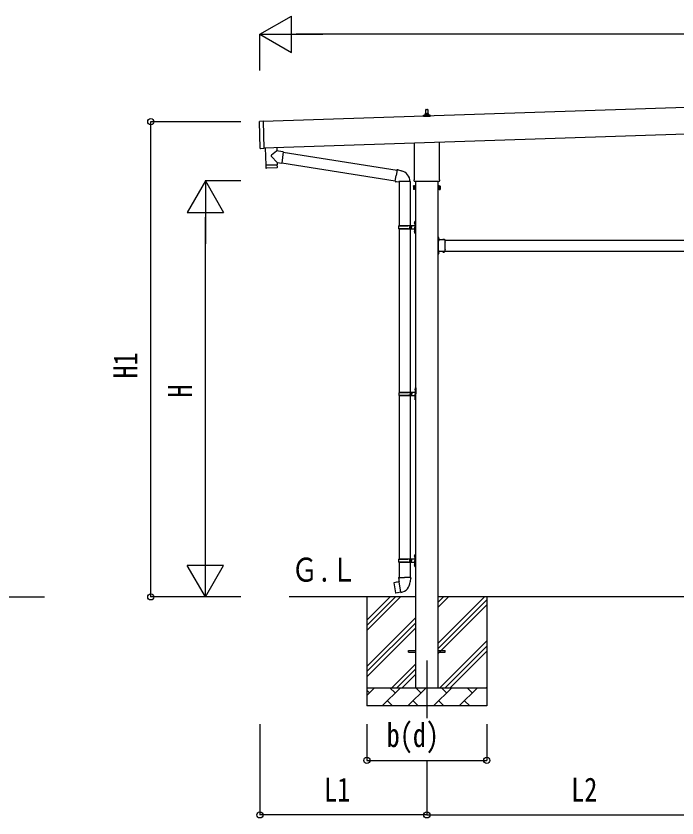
# Model space of a CAD drawing. Units: millimetres, scale not verified. Extents: x -16820 to 16820, y -11880 to 11880.
# Drawn here: x -5205 to -1569, y -2874 to 1540 of the extents above; entities that cross this region are included whole.
import ezdxf
from ezdxf.enums import TextEntityAlignment as Align

# ---------------------------------------------------------------- set-up
doc = ezdxf.new("R2010")
doc.units = ezdxf.units.MM
doc.header["$LTSCALE"] = 50
for name, color, linetype in [('0-3_YKK_12', 2, 'Continuous'), ('0-4_YKK_13', 4, 'Continuous'), ('0-5_YKK_A1', 4, 'Continuous'), ('0-6_YKK_D', 6, 'Continuous')]:
    doc.layers.add(name, color=color, linetype=linetype)
doc.styles.add('ＭＳ ゴシック', font='')
doc.styles.get('ＭＳ ゴシック').set_extended_font_data('MS Gothic')

msp = doc.modelspace()

# ---------------------------------------------------------------- linework, layer by layer
at = {"layer": '0-3_YKK_12'}
msp.add_line((-2944.92, -2007), (-2944.92, -2324.47), dxfattribs=at)
at = {"layer": '0-4_YKK_13'}
for p, q in [((-2950.92, 1002.26), (-2950.19, 1025.79)), ((-2949.19, 1026.76), (-2940.65, 1026.76)), ((-2939.65, 1025.79), (-2938.92, 1002.26)), ((-2963.17, 986.76), (-2963.17, 994.47)), ((-2926.67, 986.76), (-2963.17, 986.76)), ((-2962.79, 995.26), (-2927.05, 995.26)), ((-2962.41, 995.45), (-2955.69, 997.08)), ((-2955.3, 997.26), (-2934.54, 997.26)), ((-2954.92, 998.05), (-2954.92, 1002.26)), ((-2953.92, 1002.26), (-2935.92, 1002.26)), ((-2934.92, 998.05), (-2934.92, 1002.26)), ((-2927.44, 995.45), (-2934.16, 997.08)), ((-2926.67, 986.76), (-2926.67, 994.47)), ((-3861.13, 811.3), (-3866.06, 959.22)), ((-3846.1, 960.88), (-3865.09, 960.25)), ((-3013.22, 642.77), (-3013.22, 842.14)), ((-2876.62, 846.7), (-2876.62, 642.77)), ((-3770.64, 816.9), (-3770.03, 798.71)), ((-3767.87, 734.07), (-3799.37, 766.58)), ((-3734.43, 793.65), (-3743.39, 730.59)), ((-3734.69, 791.83), (-3108.79, 692.17)), ((-3831.41, 718.93), (-3830.74, 705.89)), ((-3826.94, 720.08), (-3826.89, 719.08)), ((-3771.97, 721.91), (-3771.96, 720.91)), ((-3767.87, 734.07), (-3743.39, 730.59)), ((-3767.87, 734.07), (-3767.47, 722.06)), ((-3743.13, 732.42), (-3119.21, 633.08)), ((-3770.13, 704.96), (-3827.64, 703.04)), ((-3119.53, 631.26), (-3114, 662.63)), ((-3108.47, 693.99), (-3114, 662.63)), ((-3108.47, 693.99), (-3107.33, 695.97)), ((-3107.33, 695.97), (-3103.76, 695.35)), ((-3103.76, 695.35), (-3103.35, 693)), ((-3088.83, 690.17), (-3087.15, 688.55)), ((-3087.15, 688.55), (-3085.03, 688.1)), ((-3119.53, 631.26), (-3119.13, 629.01)), ((-3119.53, 631.26), (-3114.38, 630.44)), ((-3119.13, 629.01), (-3115.57, 628.38)), ((-3115.57, 628.38), (-3114.38, 630.44)), ((-3114.38, 630.44), (-3099.77, 628.13)), ((-3099.77, 628.13), (-3097.57, 629.11)), ((-3037.27, 628.72), (-3098.46, 628.72)), ((-3097.42, 628.72), (-3097.42, 387)), ((-3037.42, 628.72), (-3037.42, 387)), ((-3014.92, 634), (-3014.92, 639.5)), ((-2876.98, 630.5), (-3012.86, 630.5)), ((-2874.92, 639.5), (-2874.92, 634)), ((-3018.92, 604.5), (-3018.16, 605.81)), ((-3018.92, 604.5), (-3018.92, 587.5)), ((-3018.92, 587.5), (-3018.16, 586.19)), ((-3011.92, 600.91), (-3018.16, 600.91)), ((-3011.92, 591.09), (-3018.16, 591.09)), ((-3011.92, 586.19), (-3018.16, 586.19)), ((-3009.42, 586.8), (-3011.92, 586.8)), ((-2880.42, 586.8), (-2877.92, 586.8)), ((-2877.92, 600.91), (-2871.68, 600.91)), ((-2877.92, 591.09), (-2871.68, 591.09)), ((-2877.92, 586.19), (-2871.68, 586.19)), ((-2870.92, 604.5), (-2871.68, 605.81)), ((-2870.92, 587.5), (-2871.68, 586.19)), ((-2870.92, 604.5), (-2870.92, 587.5)), ((-3013.72, 404.15), (-3011.68, 403.15)), ((-3012.45, 406.15), (-3011.82, 406.15)), ((-3012.45, 406.15), (-3012.45, 397.85)), ((-3012.45, 397.85), (-3011.82, 397.85)), ((-3011.82, 406.15), (-3011.82, 397.85)), ((-3011.82, 406.15), (-3011.42, 405.75)), ((-3011.82, 397.85), (-3011.42, 398.25)), ((-3011.68, 403.15), (-3011.07, 402)), ((-3011.42, 410), (-3008.42, 411.5)), ((-3011.42, 410), (-3011.42, 378)), ((-3011.42, 405.75), (-3011.42, 398.25)), ((-3008.42, 411.5), (-3008.42, 378)), ((-3008.42, 411.5), (-3007.42, 411.5)), ((-3007.42, 411.5), (-3007.42, 378)), ((-3100.42, 385), (-3050.09, 385)), ((-3100.42, 371), (-3050.09, 371)), ((-3099.42, 387), (-3013.42, 387)), ((-3099.42, 387), (-3099.42, 385)), ((-3099.42, 369), (-3099.42, 371)), ((-3099.42, 369), (-3013.42, 369)), ((-3097.42, 369), (-3097.42, -530.5)), ((-3040.42, 387), (-3040.42, 382.5)), ((-3040.42, 382.5), (-3038.42, 382.5)), ((-3040.42, 369), (-3040.42, 373.5)), ((-3040.42, 373.5), (-3038.42, 373.5)), ((-3038.42, 382.5), (-3038.42, 378)), ((-3038.42, 373.5), (-3038.42, 378)), ((-3037.42, 369), (-3037.42, -530.5)), ((-3032.42, 387), (-3032.42, 378)), ((-3032.42, 382.5), (-3029.42, 382.5)), ((-3032.42, 369), (-3032.42, 378)), ((-3032.42, 373.5), (-3029.42, 373.5)), ((-3029.42, 382.5), (-3029.42, 378)), ((-3029.42, 373.5), (-3029.42, 378)), ((-3013.72, 356.15), (-3011.68, 355.15)), ((-3012.45, 358.15), (-3011.82, 358.15)), ((-3012.45, 358.15), (-3012.45, 349.85)), ((-3011.82, 358.15), (-3011.82, 349.85)), ((-3011.82, 358.15), (-3011.42, 357.75)), ((-3011.68, 355.15), (-3011.07, 354)), ((-3011.42, 346), (-3011.42, 378)), ((-3011.42, 357.75), (-3011.42, 350.25)), ((-3008.42, 344.5), (-3008.42, 378)), ((-3007.42, 344.5), (-3007.42, 378)), ((-3012.45, 349.85), (-3011.82, 349.85)), ((-3011.82, 349.85), (-3011.42, 350.25)), ((-3011.42, 346), (-3008.42, 344.5)), ((-3008.42, 344.5), (-3007.42, 344.5)), ((-2880.82, 323.5), (-2882.42, 323.5)), ((-2882.42, 319), (-2880.82, 319)), ((-2880.82, 318), (-2882.42, 318)), ((-2876.72, 316), (-2882.42, 316)), ((-2880.82, 314), (-2882.42, 314)), ((-2882.42, 313), (-2880.82, 313)), ((-2880.82, 306.54), (-2880.82, 323.5)), ((-2880.82, 320.03), (-2880.82, 311.96)), ((-2880.82, 317.13), (-2878.16, 318.45)), ((-2880.82, 314.87), (-2878.16, 313.55)), ((-2879.96, 320.73), (-2880.12, 320.73)), ((-2879.96, 311.26), (-2880.12, 311.26)), ((-2853.55, 308.1), (-2854.87, 310.76)), ((-2851.3, 308.1), (-2849.97, 310.76)), ((-2844.42, 308.1), (-2880.82, 308.1)), ((-2880.42, 306.5), (-2877.42, 306.5)), ((-2880.42, 297.71), (-2880.42, 304.5)), ((-2880.42, 255.71), (-2880.42, 296.29)), ((-2857.16, 308.96), (-2857.16, 308.8)), ((-2848.39, 308.1), (-2856.46, 308.1)), ((-2847.69, 308.96), (-2847.69, 308.8)), ((-2844.42, 297.71), (-2844.42, 308.1)), ((-2844.42, 255.71), (-2844.42, 296.29)), ((-2880.82, 238), (-2882.42, 238)), ((-2880.82, 234), (-2882.42, 234)), ((-2880.82, 228.5), (-2882.42, 228.5)), ((-2880.82, 228.5), (-2880.82, 245.46)), ((-2844.42, 243.9), (-2880.82, 243.9)), ((-2880.82, 240.03), (-2880.82, 231.96)), ((-2880.82, 237.13), (-2878.16, 238.45)), ((-2880.82, 234.87), (-2878.16, 233.55)), ((-2880.42, 247.5), (-2880.42, 254.29)), ((-2877.42, 245.5), (-2880.42, 245.5)), ((-2879.96, 240.73), (-2880.12, 240.73)), ((-2879.96, 231.26), (-2880.12, 231.26)), ((-2857.16, 243.04), (-2857.16, 243.2)), ((-2848.39, 243.9), (-2856.46, 243.9)), ((-2853.55, 243.9), (-2854.87, 241.24)), ((-2851.3, 243.9), (-2849.97, 241.24)), ((-2847.69, 243.04), (-2847.69, 243.2)), ((-2844.42, 243.9), (-2844.42, 254.29)), ((-3011.22, -513.35), (-3009.18, -514.35)), ((-3009.95, -511.35), (-3009.32, -511.35)), ((-3009.95, -511.35), (-3009.95, -519.65)), ((-3009.95, -519.65), (-3009.32, -519.65)), ((-3009.32, -511.35), (-3009.32, -519.65)), ((-3009.32, -511.35), (-3008.92, -511.75)), ((-3009.32, -519.65), (-3008.92, -519.25)), ((-3009.18, -514.35), (-3008.57, -515.5)), ((-3008.92, -507.5), (-3005.92, -506)), ((-3008.92, -507.5), (-3008.92, -539.5)), ((-3008.92, -511.75), (-3008.92, -519.25)), ((-3005.92, -506), (-3005.92, -539.5)), ((-3005.92, -506), (-3004.92, -506)), ((-3004.92, -506), (-3004.92, -539.5)), ((-3097.92, -532.5), (-3047.59, -532.5)), ((-3097.92, -546.5), (-3047.59, -546.5)), ((-3097.42, -548.49), (-3097.42, -1448)), ((-3096.92, -530.5), (-3010.92, -530.5)), ((-3096.92, -530.5), (-3096.92, -532.5)), ((-3096.92, -548.5), (-3096.92, -546.5)), ((-3096.92, -548.5), (-3010.92, -548.5)), ((-3037.92, -530.5), (-3037.92, -535)), ((-3037.92, -535), (-3035.92, -535)), ((-3037.92, -548.5), (-3037.92, -544)), ((-3037.92, -544), (-3035.92, -544)), ((-3037.42, -548.49), (-3037.42, -1448)), ((-3035.92, -535), (-3035.92, -539.5)), ((-3035.92, -544), (-3035.92, -539.5)), ((-3029.92, -530.5), (-3029.92, -539.5)), ((-3029.92, -535), (-3026.92, -535)), ((-3029.92, -548.5), (-3029.92, -539.5)), ((-3029.92, -544), (-3026.92, -544)), ((-3026.92, -535), (-3026.92, -539.5)), ((-3026.92, -544), (-3026.92, -539.5)), ((-3011.22, -561.35), (-3009.18, -562.35)), ((-3009.95, -559.35), (-3009.32, -559.35)), ((-3009.95, -559.35), (-3009.95, -567.65)), ((-3009.95, -567.65), (-3009.32, -567.65)), ((-3009.32, -559.35), (-3009.32, -567.65)), ((-3009.32, -559.35), (-3008.92, -559.75)), ((-3009.32, -567.65), (-3008.92, -567.25)), ((-3009.18, -562.35), (-3008.57, -563.5)), ((-3008.92, -571.5), (-3008.92, -539.5)), ((-3008.92, -559.75), (-3008.92, -567.25)), ((-3008.92, -571.5), (-3005.92, -573)), ((-3005.92, -573), (-3005.92, -539.5)), ((-3005.92, -573), (-3004.92, -573)), ((-3004.92, -573), (-3004.92, -539.5)), ((-3100.42, -1450), (-3050.09, -1450)), ((-3099.42, -1448), (-3013.42, -1448)), ((-3099.42, -1448), (-3099.42, -1450)), ((-3040.42, -1448), (-3040.42, -1452.5)), ((-3040.42, -1452.5), (-3038.42, -1452.5)), ((-3038.42, -1452.5), (-3038.42, -1457)), ((-3032.42, -1448), (-3032.42, -1457)), ((-3032.42, -1452.5), (-3029.42, -1452.5)), ((-3029.42, -1452.5), (-3029.42, -1457)), ((-3013.72, -1430.85), (-3011.68, -1431.85)), ((-3012.45, -1428.85), (-3011.82, -1428.85)), ((-3012.45, -1428.85), (-3012.45, -1437.15)), ((-3012.45, -1437.15), (-3011.82, -1437.15)), ((-3011.82, -1428.85), (-3011.82, -1437.15)), ((-3011.82, -1428.85), (-3011.42, -1429.25)), ((-3011.82, -1437.15), (-3011.42, -1436.75)), ((-3011.68, -1431.85), (-3011.07, -1433)), ((-3011.42, -1425), (-3008.42, -1423.5)), ((-3011.42, -1425), (-3011.42, -1457)), ((-3011.42, -1429.25), (-3011.42, -1436.75)), ((-3008.42, -1423.5), (-3008.42, -1457)), ((-3008.42, -1423.5), (-3007.42, -1423.5)), ((-3007.42, -1423.5), (-3007.42, -1457)), ((-3100.42, -1464), (-3050.09, -1464)), ((-3099.42, -1466), (-3099.42, -1464)), ((-3099.42, -1466), (-3013.42, -1466)), ((-3097.42, -1466), (-3097.42, -1550.93)), ((-3040.42, -1466), (-3040.42, -1461.5)), ((-3040.42, -1461.5), (-3038.42, -1461.5)), ((-3038.42, -1461.5), (-3038.42, -1457)), ((-3037.42, -1466), (-3037.42, -1550.93)), ((-3032.42, -1466), (-3032.42, -1457)), ((-3032.42, -1461.5), (-3029.42, -1461.5)), ((-3029.42, -1461.5), (-3029.42, -1457)), ((-3013.72, -1478.85), (-3011.68, -1479.85)), ((-3012.45, -1476.85), (-3011.82, -1476.85)), ((-3012.45, -1476.85), (-3012.45, -1485.15)), ((-3012.45, -1485.15), (-3011.82, -1485.15)), ((-3011.82, -1476.85), (-3011.82, -1485.15)), ((-3011.82, -1476.85), (-3011.42, -1477.25)), ((-3011.82, -1485.15), (-3011.42, -1484.75)), ((-3011.68, -1479.85), (-3011.07, -1481)), ((-3011.42, -1489), (-3011.42, -1457)), ((-3011.42, -1477.25), (-3011.42, -1484.75)), ((-3011.42, -1489), (-3008.42, -1490.5)), ((-3008.42, -1490.5), (-3008.42, -1457)), ((-3008.42, -1490.5), (-3007.42, -1490.5)), ((-3007.42, -1490.5), (-3007.42, -1457)), ((-3125.88, -1579.38), (-3126.69, -1580.55)), ((-3126.69, -1580.55), (-3117.07, -1635.11)), ((-3098.01, -1574.13), (-3125.88, -1579.38)), ((-3113.14, -1576.78), (-3113.35, -1577.02)), ((-3099.27, -1550.93), (-3101.42, -1551.71)), ((-3101.42, -1551.71), (-3101.42, -1555.33)), ((-3101.42, -1555.33), (-3099.18, -1556.14)), ((-3099.27, -1550.93), (-3067.42, -1550.93)), ((-3099.27, -1550.93), (-3099.18, -1556.14)), ((-3099.18, -1556.14), (-3098.92, -1570.93)), ((-3098.92, -1570.93), (-3097.57, -1572.93)), ((-3087.66, -1631.42), (-3097.79, -1573.95)), ((-3097.77, -1573.13), (-3097.77, -1573.83)), ((-3097.57, -1572.93), (-3097.6, -1572.93)), ((-3035.57, -1550.93), (-3067.42, -1550.93)), ((-3037.23, -1572.87), (-3037.31, -1575.03)), ((-3035.92, -1570.93), (-3037.23, -1572.87)), ((-3033.42, -1555.33), (-3035.66, -1556.14)), ((-3035.57, -1550.93), (-3033.42, -1551.71)), ((-3033.42, -1551.71), (-3033.42, -1555.33)), ((-3087.35, -1632.19), (-3087.6, -1631.52)), ((-3103.05, -1634.02), (-3103.33, -1633.86)), ((-3044.92, -1952.5), (-3007.42, -1952.5)), ((-3044.92, -1961.5), (-3044.92, -1952.5)), ((-3044.92, -1952.5), (-3007.42, -1952.5)), ((-3044.92, -1961.5), (-3044.92, -1952.5)), ((-3044.92, -1961.5), (-3007.42, -1961.5)), ((-3044.92, -1961.5), (-3007.42, -1961.5)), ((-2882.42, -1952.5), (-2844.92, -1952.5)), ((-2882.42, -1952.5), (-2844.92, -1952.5)), ((-2882.42, -1961.5), (-2844.92, -1961.5)), ((-2882.42, -1961.5), (-2844.92, -1961.5)), ((-2844.92, -1961.5), (-2844.92, -1952.5)), ((-2844.92, -1961.5), (-2844.92, -1952.5))]:
    msp.add_line(p, q, dxfattribs=at)
for points in [[(-3846.1, 960.88), (-3841.11, 810.96), (-3860.09, 810.33)], [(-3834.6, 814.77), (-3831.44, 719.93), (-3767.47, 722.06)], [(-3770.03, 798.71), (-3772.12, 796.95), (-3799.33, 773.91)], [(-3734.43, 793.65), (-3760.34, 797.34), (-3770.03, 798.71)], [(-3767.23, 708.01), (-3767.44, 721.06), (-3831.41, 718.93)], [(-3108.47, 693.99), (-3103.35, 693), (-3088.83, 690.17)], [(-3011.92, 586.19), (-3011.92, 605.81), (-3018.16, 605.81)], [(-3011.92, 586.8), (-3011.92, 605.2), (-3009.42, 605.2)], [(-2877.92, 586.8), (-2877.92, 605.2), (-2880.42, 605.2)], [(-2877.92, 586.19), (-2877.92, 605.81), (-2871.68, 605.81)], [(-3013.72, 399.85), (-3011.68, 400.85), (-3011.07, 402)], [(-3013.72, 351.85), (-3011.68, 352.85), (-3011.07, 354)], [(-2882.42, 308.5), (-2882.42, 314.5), (-2882.42, 317.5), (-2882.42, 323.5)], [(-2880.42, 304.5), (-2877.42, 304.5), (-2877.42, 308.1)], [(-2882.42, 228.5), (-2882.42, 234.5), (-2882.42, 237.5), (-2882.42, 243.5)], [(-2880.42, 247.5), (-2877.42, 247.5), (-2877.42, 243.9)], [(-3011.22, -517.65), (-3009.18, -516.65), (-3008.57, -515.5)], [(-3011.22, -565.65), (-3009.18, -564.65), (-3008.57, -563.5)], [(-3013.72, -1435.15), (-3011.68, -1434.15), (-3011.07, -1433)], [(-3013.72, -1483.15), (-3011.68, -1482.15), (-3011.07, -1481)], [(-3110.89, -1576.56), (-3111.17, -1576.4), (-3113.14, -1576.78)], [(-3035.57, -1550.93), (-3035.66, -1556.14), (-3035.92, -1570.93)], [(-3087.93, -1631.33), (-3115.91, -1635.93), (-3117.07, -1635.11)], [(-3100.86, -1633.46), (-3101.07, -1633.69), (-3103.05, -1634.02)]]:
    msp.add_lwpolyline(points, dxfattribs=at)
for points in [[(-3009.42, 585.5), (-3009.42, 606.5), (-3007.42, 606.5), (-3007.42, 585.5)], [(-2880.42, 585.5), (-2880.42, 606.5), (-2882.42, 606.5), (-2882.42, 585.5)]]:
    msp.add_lwpolyline(points, close=True, dxfattribs=at)
for centre, radius, start, end in [((-2949.19, 1025.76), 1, 90, 178.60509), ((-2940.65, 1025.76), 1, 1.39491, 90), ((-2962.17, 994.47), 1, 103.62699, 180), ((-2955.92, 998.05), 1, 283.62699, 0), ((-2950.84, 1001.63), 4.13, 90, 171.17633), ((-2953.92, 1001.26), 1, 90, 180), ((-2941.59, 1002.26), 4.83, 133.60282, 180), ((-2948.25, 1002.26), 4.83, 0, 46.39718), ((-2939.01, 1001.63), 4.13, 8.82367, 90), ((-2935.92, 1001.26), 1, 0, 90), ((-2933.92, 998.05), 1, 180, 256.37301), ((-2927.67, 994.47), 1, 0, 76.37301), ((-3865.06, 959.25), 1, 91.90915, 181.90915), ((-3860.13, 811.33), 1, 181.90915, 271.90915), ((-3795.95, 770.23), 5, 132.56466, 226.88314), ((-3770.23, 707.96), 3, 271.90915, 0.90915), ((-3827.75, 706.04), 3, 182.90915, 271.95747), ((-3097.57, 629.11), 60.3, 359.62495, 78), ((-3010.92, 639.5), 4, 125.09963, 180), ((-3010.92, 634), 4, 180, 194.47751), ((-3010.92, 634), 4, 194.47751, 241.04498), ((-2878.92, 634), 4, 298.95502, 345.52249), ((-2878.92, 639.5), 4, 0, 54.90037), ((-2878.92, 634), 4, 345.52249, 0), ((-3014.58, 603.36), 4.34, 145.61575, 214.38425), ((-3002.68, 596), 16.24, 162.41205, 197.58795), ((-3014.58, 588.64), 4.34, 145.61575, 214.38425), ((-2875.27, 603.36), 4.34, 325.61575, 34.38425), ((-2887.16, 596), 16.24, 342.41205, 17.58795), ((-2875.27, 588.64), 4.34, 325.61575, 34.38425), ((-3008.12, 402), 6, 136.21765, 223.78235), ((-3051.67, 378), 49.25, 171.82876, 180.00002), ((-3051.67, 378), 49.25, 180.00002, 188.17127), ((-3050.09, 387), 2, 270, 359.99998), ((-3050.09, 369), 2, 0.00005, 90.00004), ((-3008.12, 354), 6, 136.21765, 223.78235), ((-3013.42, 389), 2, 270, 359.99998), ((-3013.42, 367), 2, 0.00005, 90.00004), ((-2880.12, 320.03), 0.7, 90, 180), ((-2880.12, 311.96), 0.7, 180, 270), ((-2879.96, 319.87), 0.862, 39.12355, 90), ((-2879.96, 312.13), 0.862, 270, 320.87645), ((-2884.72, 316), 7, 0, 39.12355), ((-2884.72, 316), 7, 320.87645, 0), ((-2856.29, 308.96), 0.862, 129.12355, 180), ((-2852.42, 304.2), 7, 90, 129.12355), ((-2852.42, 304.2), 7, 50.87645, 90), ((-2848.55, 308.96), 0.862, 0, 50.87645), ((-2880.42, 308.5), 2, 180, 270), ((-2881.12, 297), 1, 314.427, 45.573), ((-2856.46, 308.8), 0.7, 180, 270), ((-2848.39, 308.8), 0.7, 270, 0), ((-2843.72, 297), 1, 134.427, 225.573), ((-2880.42, 243.5), 2, 90, 180), ((-2880.12, 240.03), 0.7, 90, 180), ((-2880.12, 231.96), 0.7, 180, 270), ((-2881.12, 255), 1, 314.427, 45.573), ((-2879.96, 239.87), 0.862, 39.12355, 90), ((-2879.96, 232.13), 0.862, 270, 320.87645), ((-2884.72, 236), 7, 0, 39.12355), ((-2884.72, 236), 7, 320.87645, 0), ((-2856.46, 243.2), 0.7, 90, 180), ((-2856.29, 243.04), 0.862, 180, 230.87645), ((-2852.42, 247.8), 7, 230.87645, 270), ((-2852.42, 247.8), 7, 270, 309.12355), ((-2848.39, 243.2), 0.7, 0, 90), ((-2848.55, 243.04), 0.862, 309.12355, 0), ((-2843.72, 255), 1, 134.427, 225.573), ((-3005.62, -515.5), 6, 136.21765, 223.78235), ((-3010.92, -528.5), 2, 270, 359.99998), ((-3049.17, -539.5), 49.25, 171.82876, 180.00002), ((-3049.17, -539.5), 49.25, 180.00002, 188.17127), ((-3047.59, -530.5), 2, 270, 359.99998), ((-3047.59, -548.5), 2, 0.00005, 90.00004), ((-3005.62, -563.5), 6, 136.21765, 223.78235), ((-3010.92, -550.5), 2, 0.00005, 90.00004), ((-3051.67, -1457), 49.25, 171.82876, 180.00002), ((-3050.09, -1448), 2, 270, 359.99998), ((-3008.12, -1433), 6, 136.21765, 223.78235), ((-3013.42, -1446), 2, 270, 359.99998), ((-3051.67, -1457), 49.25, 180.00002, 188.17127), ((-3050.09, -1466), 2, 0.00005, 90.00004), ((-3008.12, -1481), 6, 136.21765, 223.78235), ((-3013.42, -1468), 2, 0.00005, 90.00004), ((-3098.07, -1573.83), 0.3, 280.66842, 0), ((-3097.57, -1573.13), 0.2, 100, 180), ((-3097.57, -1572.93), 60.3, 279.96938, 358), ((-3087.88, -1631.63), 0.3, 20, 99.33158), ((-3087.17, -1632.12), 0.2, 200, 279.96938)]:
    msp.add_arc(centre, radius, start, end, dxfattribs=at)
at = {"layer": '0-5_YKK_A1'}
for p, q in [((1545.96, 1139.17), (-3846.06, 959.46)), ((-3841.23, 814.54), (1550.79, 994.28)), ((-3007.42, 630.5), (-3007.42, -2157)), ((-2882.42, -2157), (-2882.42, 630.5)), ((-2844.42, 306), (-1245.42, 306)), ((-2877.42, 246), (-2881.92, 246)), ((-2844.42, 246), (-1245.42, 246)), ((-5817.92, -1657), (-5047.92, -1657)), ((-3007.42, -1657), (-3701.58, -1657)), ((-3274.92, -1657), (-3274.92, -2257)), ((-3274.92, -1842.05), (-3089.87, -1657)), ((-3274.92, -1813.77), (-3118.15, -1657)), ((-3274.92, -1785.48), (-3146.44, -1657)), ((-1207.42, -1657), (-2882.42, -1657)), ((-2882.42, -1912.1), (-2627.32, -1657)), ((-2882.42, -1714.11), (-2825.31, -1657)), ((-2882.42, -1685.82), (-2853.6, -1657)), ((-2882.42, -1940.38), (-2614.92, -1672.88)), ((-2614.92, -1657), (-2614.92, -2257)), ((-2882.42, -1968.67), (-2614.92, -1701.17)), ((-3274.92, -2040.04), (-3007.42, -1772.54)), ((-3274.92, -2068.32), (-3007.42, -1800.82)), ((-3274.92, -2096.61), (-3007.42, -1829.11)), ((-2872.76, -2157), (-2614.92, -1899.16)), ((-2844.48, -2157), (-2614.92, -1927.44)), ((-2816.19, -2157), (-2614.92, -1955.73)), ((-3137.32, -2157), (-3007.42, -2027.1)), ((-3109.04, -2157), (-3007.42, -2055.38)), ((-3080.75, -2157), (-3007.42, -2083.67)), ((-3274.92, -2157), (-2614.92, -2157)), ((-3274.92, -2199.89), (-3232.03, -2157)), ((-3190.61, -2257), (-3090.61, -2157)), ((-3119.16, -2185.55), (-3147.71, -2157)), ((-3049.18, -2257), (-2949.18, -2157)), ((-2977.74, -2185.55), (-3006.29, -2157)), ((-2907.76, -2257), (-2807.76, -2157)), ((-2836.32, -2185.55), (-2864.87, -2157)), ((-2766.34, -2257), (-2666.34, -2157)), ((-2694.9, -2185.55), (-2723.45, -2157)), ((-2618.21, -2157), (-2614.92, -2153.72)), ((-3260.58, -2185.55), (-3274.92, -2171.21)), ((-3162.05, -2228.45), (-3133.5, -2257)), ((-3020.63, -2228.45), (-2992.08, -2257)), ((-2879.21, -2228.45), (-2850.66, -2257)), ((-2737.79, -2228.45), (-2709.24, -2257)), ((-2614.92, -2257), (-3274.92, -2257))]:
    msp.add_line(p, q, dxfattribs=at)
msp.add_lwpolyline([(-2877.42, 306), (-2881.92, 306), (-2881.92, 246)], dxfattribs=at)
at = {"layer": '0-6_YKK_D'}
for p, q in [((-3863.52, 1440.45), (-3690.32, 1540.45)), ((-3690.32, 1340.45), (-3690.32, 1540.45)), ((-3863.52, 1240.45), (-3863.52, 1441.45)), ((-3863.52, 1440.45), (-3690.32, 1340.45)), ((-3863.52, 1440.45), (-3517.11, 1440.45)), ((1368.26, 1440.45), (-3663.52, 1440.45)), ((-3967.56, 958.95), (-4464.52, 958.95)), ((-4463.52, -1657), (-4463.52, 958.95)), ((-4163.52, 633), (-4263.52, 459.79)), ((-3967.56, 633), (-4164.52, 633)), ((-4163.52, 633), (-4063.52, 459.79)), ((-4163.52, 633), (-4163.52, 286.59)), ((-4263.52, 459.79), (-4063.52, 459.79)), ((-4163.52, -1457), (-4163.52, 433)), ((-4163.52, -1657), (-4163.52, -1310.59)), ((-4163.52, -1657), (-4263.52, -1483.79)), ((-4063.52, -1483.79), (-4263.52, -1483.79)), ((-4163.52, -1657), (-4063.52, -1483.79)), ((-3967.56, -1657), (-4464.52, -1657)), ((-3967.56, -1657), (-4164.52, -1657)), ((-3863.52, -2357), (-3863.52, -2858)), ((-3274.92, -2357), (-3274.92, -2558)), ((-2614.92, -2357), (-2614.92, -2558)), ((-3274.92, -2557), (-2614.92, -2557)), ((-2944.92, -2558), (-2944.92, -2858)), ((-2944.92, -2558), (-2944.92, -2858)), ((-2944.92, -2857), (-3863.52, -2857)), ((-2944.92, -2857), (-1144.92, -2857))]:
    msp.add_line(p, q, dxfattribs=at)
for centre in [(-4463.52, 958.95), (-4463.52, -1657), (-3274.92, -2557), (-2614.92, -2557), (-3863.52, -2857), (-2944.92, -2857), (-2944.92, -2857)]:
    msp.add_circle(centre, 17, dxfattribs=at)

# ---------------------------------------------------------------- texts
at = {"layer": '0-5_YKK_A1', "style": 'ＭＳ ゴシック', "width": 0.8}
msp.add_text('Ｇ.Ｌ', height=132, dxfattribs=at).set_placement((-3688.56, -1612.85), align=Align.BOTTOM_LEFT)
at = {"layer": '0-6_YKK_D', "style": 'ＭＳ ゴシック', "width": 0.8}
for s, p in [('H1', (-4497.52, -454.63)), ('H', (-4197.52, -560))]:
    msp.add_text(s, height=132, rotation=90, dxfattribs=at).set_placement(p, align=Align.BOTTOM_LEFT)
for s, p in [('b(d)', (-3165.72, -2523)), ('L1', (-3509.82, -2823)), ('L2', (-2150.52, -2823))]:
    msp.add_text(s, height=132, dxfattribs=at).set_placement(p, align=Align.BOTTOM_LEFT)

doc.saveas('drawing.dxf')
